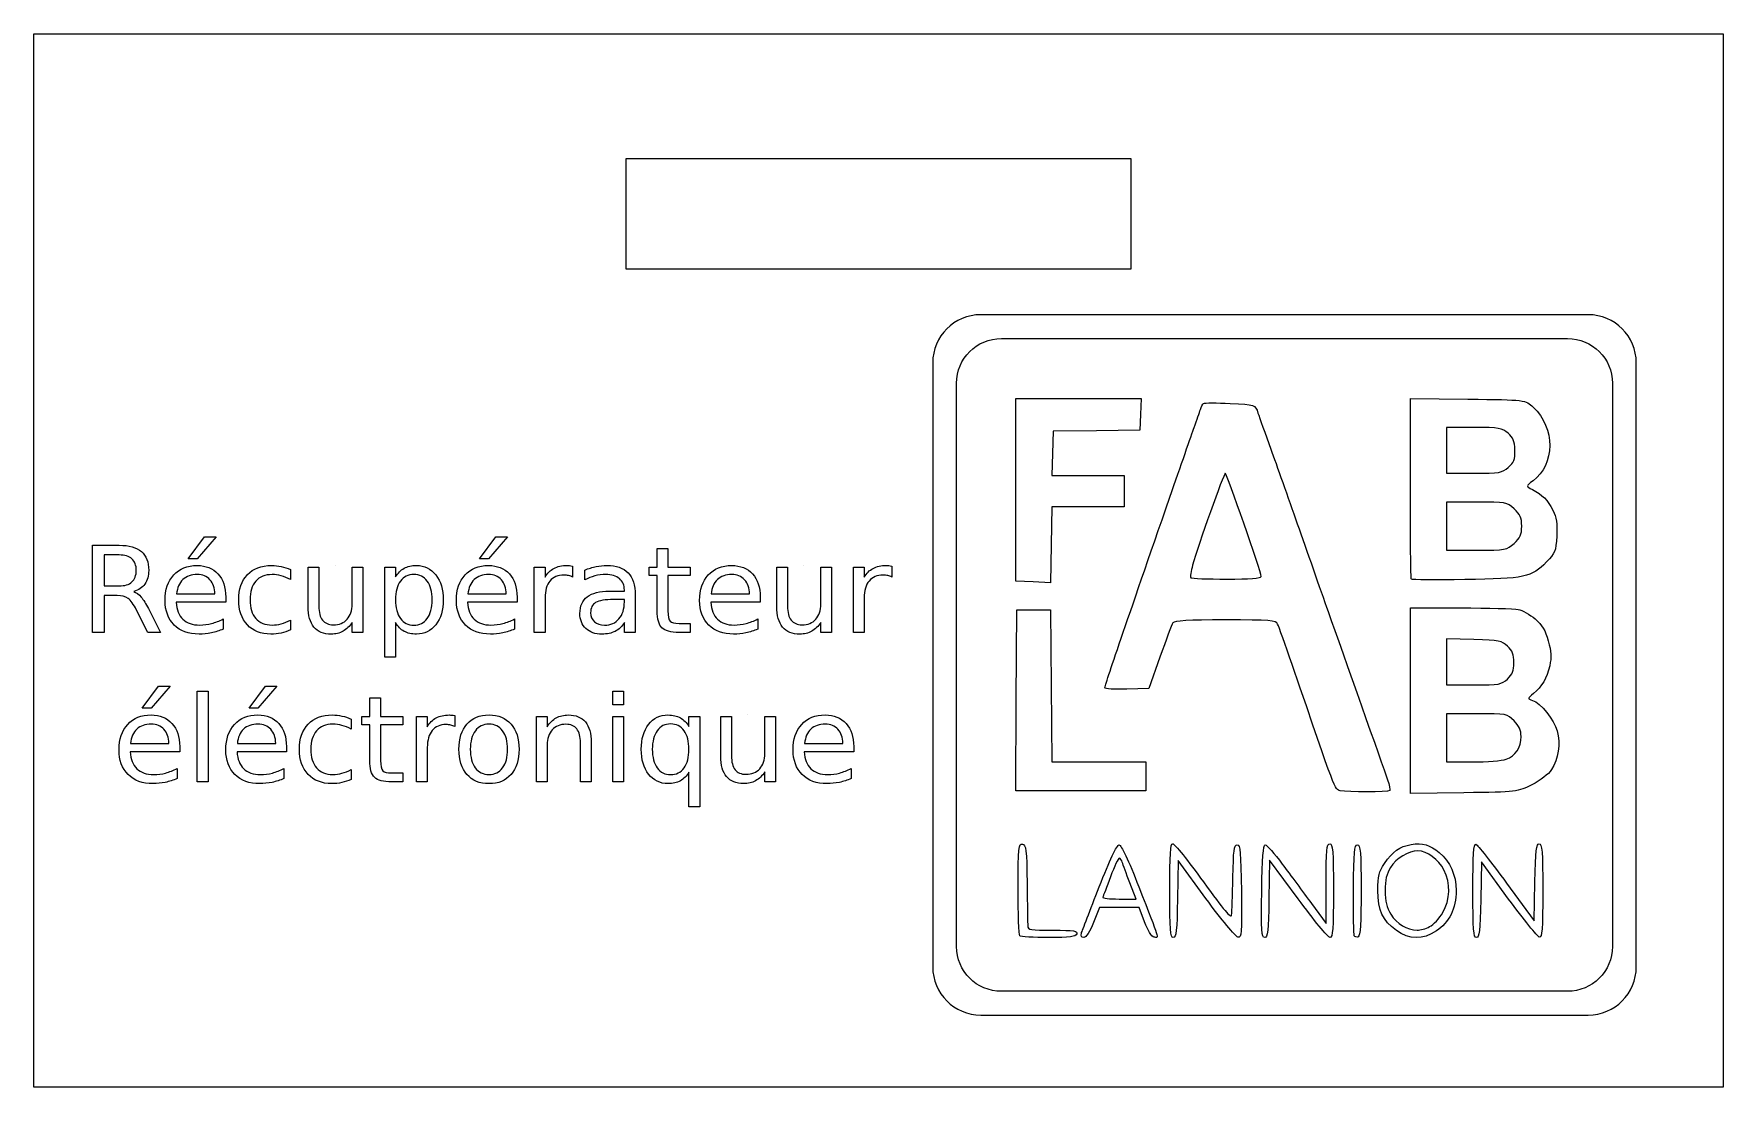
# Model space of a CAD drawing. Extents: x 10.5 to 90.2, y 211.3 to 261.
import ezdxf

# ---------------------------------------------------------------- set-up
doc = ezdxf.new("R2010")
doc.units = 0
doc.layers.add('Calque_1', color=7, linetype='CONTINUOUS')

msp = doc.modelspace()

# ---------------------------------------------------------------- linework, layer by layer
at = {"layer": 'Calque_1', "color": 7}
for p, q in [((10.48254, 260.981262), (90.200318, 260.981262)), ((10.48254, 211.263483), (10.48254, 260.981262)), ((90.200318, 260.981262), (90.200318, 211.263483)), ((38.438808, 255.090548), (62.244045, 255.090548)), ((38.438808, 249.865008), (38.438808, 255.090548)), ((62.244045, 255.090548), (62.244045, 249.865008)), ((62.244045, 249.865008), (38.438808, 249.865008)), ((83.826178, 247.720992), (55.171873, 247.720992)), ((55.171873, 247.720992), (55.171873, 247.720992)), ((56.1405, 246.599824), (82.854004, 246.599824)), ((56.1405, 246.599824), (56.1405, 246.599824)), ((52.901102, 245.450271), (52.901102, 216.942073)), ((86.096949, 216.942073), (86.096949, 245.450271)), ((54.025842, 217.907132), (54.025842, 244.485215)), ((84.972209, 244.485215), (84.972209, 217.907132)), ((56.818183, 239.452027), (56.818183, 243.761422)), ((56.818183, 243.761422), (59.777483, 243.761422)), ((59.777483, 243.761422), (62.736781, 243.761422)), ((62.736781, 243.761422), (62.701099, 243.015684)), ((75.438514, 239.528478), (75.438514, 243.772895)), ((75.438514, 243.772895), (78.156206, 243.738774)), ((62.701099, 243.015684), (62.665421, 242.269943)), ((78.440955, 242.398989), (77.141592, 242.398989)), ((77.141592, 242.398989), (77.141592, 241.320398)), ((58.578033, 242.228682), (58.545386, 241.178474)), ((60.621726, 242.249312), (58.578033, 242.228682)), ((62.665421, 242.269943), (60.621726, 242.249312)), ((58.545386, 241.178474), (58.512741, 240.128265)), ((77.141592, 241.320398), (77.141592, 240.241803)), ((58.512741, 240.128265), (60.220081, 240.128265)), ((60.220081, 240.128265), (61.927421, 240.128265)), ((61.927421, 240.128265), (61.927421, 239.390283)), ((77.141592, 240.241803), (78.440955, 240.241803)), ((80.058881, 240.515875), (80.058881, 240.515875)), ((56.818183, 235.142629), (56.818183, 239.452027)), ((61.927421, 239.390283), (61.927421, 238.652297)), ((58.526886, 238.652297), (58.495689, 236.864103)), ((60.227154, 238.652297), (58.526886, 238.652297)), ((61.927421, 238.652297), (60.227154, 238.652297)), ((78.559033, 238.879373), (77.141592, 238.879373)), ((77.141592, 238.879373), (77.141592, 237.744013)), ((77.141592, 237.744013), (77.141592, 236.60865)), ((13.249032, 232.726697), (13.249032, 236.84152)), ((13.249032, 236.84152), (14.505803, 236.84152)), ((17.771753, 236.204866), (18.543455, 237.241149)), ((19.091914, 237.241149), (18.193433, 236.204866)), ((18.543455, 237.241149), (19.091914, 237.241149)), ((18.543455, 237.241149), (18.543455, 237.241149)), ((31.519063, 236.204866), (32.290763, 237.241149)), ((32.839223, 237.241149), (31.940743, 236.204866)), ((32.290763, 237.241149), (32.839223, 237.241149)), ((32.290763, 237.241149), (32.290763, 237.241149)), ((58.495689, 236.864103), (58.464492, 235.075912)), ((80.334364, 236.928419), (80.334364, 236.928419)), ((13.805759, 236.384009), (13.805759, 234.923289)), ((14.505803, 236.384009), (13.805759, 236.384009)), ((13.805759, 236.384009), (13.805759, 236.384009)), ((18.193433, 236.204866), (17.771753, 236.204866)), ((31.940743, 236.204866), (31.519063, 236.204866)), ((39.897535, 235.813503), (39.897535, 236.689935)), ((39.897535, 236.689935), (40.407409, 236.689935)), ((40.407409, 236.689935), (40.407409, 235.813503)), ((40.407409, 236.689935), (40.407409, 236.689935)), ((77.141592, 236.60865), (78.559033, 236.60865)), ((22.592131, 235.694992), (22.592131, 235.220946)), ((22.592131, 235.694992), (22.592131, 235.694992)), ((23.427222, 233.944881), (23.427222, 235.813503)), ((23.427222, 235.813503), (23.93434, 235.813503)), ((23.93434, 235.813503), (23.93434, 233.964174)), ((24.703285, 235.887916), (24.703285, 235.887916)), ((24.703285, 235.887916), (24.703285, 235.887916)), ((25.505304, 234.063395), (25.505304, 235.813503)), ((25.505304, 235.813503), (26.012422, 235.813503)), ((26.012422, 235.813503), (26.012422, 232.726697)), ((27.043194, 231.552607), (27.043194, 235.813503)), ((27.043194, 235.813503), (27.553069, 235.813503)), ((27.553069, 235.813503), (27.553069, 235.344969)), ((34.098749, 232.7267), (34.098749, 235.813505)), ((34.098749, 235.813505), (34.608623, 235.813505)), ((34.608623, 235.813505), (34.608623, 235.333948)), ((35.903981, 235.860346), (35.906803, 235.339448)), ((35.906803, 235.339448), (35.906735, 235.339457)), ((36.477245, 235.204411), (36.477245, 235.672942)), ((39.525465, 235.419382), (39.525465, 235.813503)), ((39.525465, 235.813503), (39.897535, 235.813503)), ((39.897535, 235.419382), (39.525465, 235.419382)), ((39.897535, 233.743688), (39.897535, 235.419382)), ((40.407409, 235.813503), (41.451962, 235.813503)), ((41.451962, 235.419382), (40.407409, 235.419382)), ((40.407409, 235.419382), (40.407409, 233.743688)), ((41.451962, 235.813503), (41.451962, 235.419382)), ((45.54198, 233.944881), (45.54198, 235.813503)), ((45.54198, 235.813503), (46.049097, 235.813503)), ((46.049097, 235.813503), (46.049097, 233.964174)), ((46.818042, 235.887916), (46.818042, 235.887916)), ((46.818042, 235.887916), (46.818042, 235.887916)), ((47.620061, 234.063395), (47.620061, 235.813503)), ((47.620061, 235.813503), (48.127178, 235.813503)), ((48.127178, 235.813503), (48.127178, 232.726697)), ((49.157952, 232.7267), (49.157952, 235.813505)), ((49.157952, 235.813505), (49.667826, 235.813505)), ((49.667826, 235.813505), (49.667826, 235.333948)), ((50.963181, 235.860346), (50.966003, 235.339448)), ((50.966003, 235.339448), (50.965938, 235.339457)), ((68.399121, 235.367143), (68.399121, 235.367143)), ((75.485585, 235.236742), (75.485585, 235.236756)), ((13.805759, 234.923289), (14.505803, 234.923289)), ((14.412096, 234.465781), (13.805759, 234.465781)), ((13.805759, 234.465781), (13.805759, 232.726697)), ((15.200334, 234.655951), (15.200334, 234.655951)), ((17.223294, 234.542952), (19.03128, 234.545774)), ((19.03128, 234.545774), (19.03128, 234.545707)), ((19.538398, 234.39688), (19.538398, 234.148832)), ((19.538398, 234.39688), (19.538398, 234.39688)), ((30.970604, 234.542952), (32.77859, 234.545774)), ((32.77859, 234.545774), (32.77859, 234.545707)), ((33.285707, 234.39688), (33.285707, 234.148832)), ((33.285707, 234.39688), (33.285707, 234.39688)), ((37.640308, 234.675244), (38.351375, 234.675244)), ((38.351375, 234.675244), (38.351375, 234.724853)), ((38.858495, 234.487829), (38.858495, 232.726697)), ((38.858495, 234.487829), (38.858495, 234.487829)), ((42.446905, 234.542952), (44.254891, 234.545774)), ((44.254891, 234.545774), (44.254891, 234.545707)), ((44.762011, 234.39688), (44.762011, 234.148832)), ((44.762011, 234.39688), (44.762011, 234.39688)), ((57.641338, 235.109271), (56.818183, 235.142629)), ((58.464492, 235.075912), (57.641338, 235.109271)), ((15.85628, 232.726697), (15.32987, 233.782273)), ((15.889353, 233.851175), (16.454349, 232.726697)), ((19.538398, 234.148832), (17.206758, 234.148832)), ((23.427222, 233.944881), (23.427222, 233.944881)), ((29.278371, 234.267342), (29.278371, 234.267342)), ((33.285707, 234.148832), (30.954066, 234.148832)), ((34.608623, 234.352785), (34.608623, 232.7267)), ((38.351375, 234.278369), (37.847013, 234.278369)), ((37.847013, 234.278369), (37.847013, 234.278369)), ((38.351375, 234.165367), (38.351375, 234.278369)), ((44.762011, 234.148832), (42.43037, 234.148832)), ((45.54198, 233.944881), (45.54198, 233.944881)), ((49.667826, 234.352785), (49.667826, 232.7267)), ((56.845203, 229.525287), (56.874952, 233.795529)), ((56.874952, 233.795529), (57.669724, 233.795537)), ((57.669724, 233.795537), (58.464492, 233.795546)), ((58.464492, 233.795546), (58.494473, 230.206512)), ((75.438514, 229.503203), (75.438514, 233.883786)), ((75.438514, 233.883786), (77.808633, 233.883786)), ((19.419887, 233.363351), (19.419887, 232.883793)), ((22.592131, 233.313742), (22.592131, 232.845208)), ((25.505304, 232.726697), (25.505304, 233.200743)), ((27.553069, 233.189716), (27.553069, 231.552607)), ((27.553069, 233.189716), (27.553069, 233.189716)), ((33.167196, 233.363351), (33.167196, 232.883793)), ((38.351375, 232.726697), (38.351375, 233.195228)), ((40.931064, 233.151131), (41.451962, 233.151131)), ((41.451962, 233.151131), (41.451962, 232.726697)), ((44.643497, 233.363351), (44.643497, 232.883793)), ((47.620061, 232.726697), (47.620061, 233.200743)), ((13.805759, 232.726697), (13.249032, 232.726697)), ((16.454349, 232.726697), (15.85628, 232.726697)), ((26.012422, 232.726697), (25.505304, 232.726697)), ((34.608623, 232.7267), (34.098749, 232.7267)), ((38.858495, 232.726697), (38.351375, 232.726697)), ((41.451962, 232.726697), (40.931064, 232.726697)), ((48.127178, 232.726697), (47.620061, 232.726697)), ((49.667826, 232.7267), (49.157952, 232.7267)), ((78.438468, 232.389202), (77.141592, 232.427358)), ((77.141592, 232.427358), (77.141592, 231.338993)), ((27.553069, 231.552607), (27.043194, 231.552607)), ((63.620712, 231.559211), (63.100004, 230.080327)), ((77.141592, 231.338993), (77.141592, 230.250632)), ((80.020247, 230.529049), (80.020247, 230.529049)), ((15.599965, 229.14931), (16.371667, 230.185594)), ((16.920126, 230.185594), (16.021645, 229.14931)), ((16.371667, 230.185594), (16.920126, 230.185594)), ((16.371667, 230.185594), (16.371667, 230.185594)), ((18.198945, 229.959596), (18.706063, 229.959596)), ((18.198945, 225.671141), (18.198945, 229.959596)), ((18.198945, 229.959596), (18.198945, 229.959596)), ((18.706063, 229.959596), (18.706063, 225.671141)), ((20.638073, 229.14931), (21.409774, 230.185594)), ((21.958233, 230.185594), (21.059752, 229.14931)), ((21.409774, 230.185594), (21.958233, 230.185594)), ((21.409774, 230.185594), (21.409774, 230.185594)), ((26.337639, 228.757947), (26.337639, 229.63438)), ((26.337639, 229.63438), (26.847513, 229.63438)), ((26.847513, 229.63438), (26.847513, 228.757947)), ((26.847513, 229.63438), (26.847513, 229.63438)), ((37.800161, 229.959596), (38.307278, 229.959596)), ((37.800161, 229.31743), (37.800161, 229.959596)), ((37.800161, 229.959596), (37.800161, 229.959596)), ((38.307278, 229.959596), (38.307278, 229.31743)), ((58.494473, 230.206512), (58.52445, 226.617478)), ((63.100004, 230.080327), (62.059558, 230.047683)), ((77.141592, 230.250632), (78.430707, 230.250632)), ((16.021645, 229.14931), (15.599965, 229.14931)), ((21.059752, 229.14931), (20.638073, 229.14931)), ((30.347731, 228.80479), (30.350553, 228.283893)), ((31.96279, 228.832361), (31.96279, 228.832361)), ((38.307278, 229.31743), (37.800161, 229.31743)), ((44.172209, 228.832361), (44.172209, 228.832361)), ((44.172209, 228.832361), (44.172209, 228.832361)), ((56.815454, 225.255044), (56.845203, 229.525287)), ((75.438514, 225.122623), (75.438514, 229.503203)), ((78.569558, 228.888198), (77.141592, 228.888198)), ((77.141592, 228.888198), (77.141592, 227.752838)), ((25.45845, 228.639436), (25.45845, 228.16539)), ((25.45845, 228.639436), (25.45845, 228.639436)), ((25.965569, 228.363826), (25.965569, 228.757947)), ((25.965569, 228.757947), (26.337639, 228.757947)), ((26.337639, 228.363826), (25.965569, 228.363826)), ((26.337639, 226.688132), (26.337639, 228.363826)), ((26.847513, 228.757947), (27.892066, 228.757947)), ((27.892066, 228.363826), (26.847513, 228.363826)), ((26.847513, 228.363826), (26.847513, 226.688132)), ((27.892066, 228.757947), (27.892066, 228.363826)), ((28.542499, 225.671144), (28.542499, 228.75795)), ((28.542499, 228.75795), (29.052373, 228.75795)), ((29.052373, 228.75795), (29.052373, 228.278392)), ((30.350553, 228.283893), (30.350485, 228.283901)), ((31.96279, 228.402412), (31.96279, 228.402412)), ((34.197967, 225.671141), (34.197967, 228.757947)), ((34.197967, 228.757947), (34.707844, 228.757947)), ((34.707844, 228.757947), (34.707844, 228.278389)), ((37.800161, 228.757947), (38.307278, 228.757947)), ((37.800161, 225.671141), (37.800161, 228.757947)), ((37.800161, 228.757947), (37.800161, 228.757947)), ((38.307278, 228.757947), (38.307278, 225.671141)), ((41.396841, 228.289413), (41.396841, 228.757947)), ((41.396841, 228.757947), (41.903958, 228.757947)), ((41.903958, 228.757947), (41.903958, 224.497052)), ((42.896147, 226.889325), (42.896147, 228.757947)), ((42.896147, 228.757947), (43.403263, 228.757947)), ((43.403263, 228.757947), (43.403263, 226.908618)), ((44.974228, 227.007839), (44.974228, 228.757947)), ((44.974228, 228.757947), (45.481344, 228.757947)), ((45.481344, 228.757947), (45.481344, 225.671141)), ((15.051506, 227.487397), (16.859492, 227.490219)), ((16.859492, 227.490219), (16.859492, 227.490151)), ((17.36661, 227.341324), (17.36661, 227.093276)), ((17.36661, 227.341324), (17.36661, 227.341324)), ((20.089614, 227.487397), (21.8976, 227.490219)), ((21.8976, 227.490219), (21.8976, 227.490151)), ((22.404718, 227.341324), (22.404718, 227.093276)), ((22.404718, 227.341324), (22.404718, 227.341324)), ((29.052373, 227.29723), (29.052373, 225.671144)), ((34.707844, 227.415738), (34.707844, 225.671141)), ((36.276051, 225.671141), (36.276051, 227.517713)), ((36.783168, 227.534248), (36.783168, 225.671141)), ((36.783168, 227.534248), (36.783168, 227.534248)), ((39.66878, 227.211787), (39.66878, 227.211787)), ((46.856627, 227.487397), (48.664614, 227.490219)), ((48.664614, 227.490219), (48.664614, 227.490151)), ((49.171733, 227.341324), (49.171733, 227.093276)), ((49.171733, 227.341324), (49.171733, 227.341324)), ((77.141592, 227.752838), (77.141592, 226.617478)), ((17.36661, 227.093276), (15.03497, 227.093276)), ((22.404718, 227.093276), (20.073077, 227.093276)), ((42.896147, 226.889325), (42.896147, 226.889325)), ((49.171733, 227.093276), (46.840092, 227.093276)), ((58.52445, 226.617478), (60.736858, 226.617478)), ((60.736858, 226.617478), (62.949269, 226.617478)), ((62.949269, 226.617478), (62.949269, 225.936261)), ((77.141592, 226.617478), (78.373574, 226.617478)), ((79.955621, 226.739508), (79.955621, 226.739508)), ((17.248099, 226.307795), (17.248099, 225.828238)), ((18.706063, 225.671141), (18.198945, 225.671141)), ((22.286206, 226.307795), (22.286206, 225.828238)), ((25.45845, 226.258186), (25.45845, 225.789652)), ((27.371167, 226.095575), (27.892066, 226.095575)), ((27.892066, 225.671141), (27.371167, 225.671141)), ((27.892066, 226.095575), (27.892066, 225.671141)), ((29.052373, 225.671144), (28.542499, 225.671144)), ((34.707844, 225.671141), (34.197967, 225.671141)), ((36.783168, 225.671141), (36.276051, 225.671141)), ((38.307278, 225.671141), (37.800161, 225.671141)), ((41.396841, 224.497052), (41.396841, 226.134161)), ((41.396841, 226.134161), (41.396841, 226.134161)), ((44.974228, 225.671141), (44.974228, 226.145187)), ((45.481344, 225.671141), (44.974228, 225.671141)), ((49.053219, 226.307795), (49.053219, 225.828238)), ((62.949269, 225.936261), (62.949269, 225.255044)), ((59.88236, 225.255044), (56.815454, 225.255044)), ((62.949269, 225.255044), (59.88236, 225.255044)), ((72.133282, 225.258321), (72.133282, 225.25831)), ((77.964747, 225.160449), (75.438514, 225.122623)), ((41.903958, 224.497052), (41.396841, 224.497052)), ((64.48204, 221.955867), (64.450841, 220.142606)), ((65.790259, 220.172058), (64.48204, 221.955867)), ((68.796507, 221.983025), (68.76531, 220.156183)), ((70.141078, 220.156183), (68.796507, 221.983025)), ((78.787902, 221.90573), (78.756634, 220.117536)), ((80.075978, 220.145922), (78.787902, 221.90573)), ((62.493161, 220.145922), (62.198261, 220.912291)), ((71.464664, 218.990896), (71.464664, 220.874075)), ((79.976486, 220.901357), (81.285752, 219.118774)), ((81.285752, 219.118774), (81.316949, 220.938012)), ((61.689906, 220.145922), (62.493161, 220.145922)), ((64.084654, 220.543296), (64.084654, 220.543296)), ((68.425054, 220.514913), (68.425054, 220.514913)), ((78.390516, 220.552759), (78.390516, 220.552759)), ((60.768131, 219.748544), (60.484218, 219.038945)), ((61.70551, 219.748544), (60.768131, 219.748544)), ((62.642885, 219.748544), (61.70551, 219.748544)), ((62.896778, 219.067328), (62.642885, 219.748544)), ((70.766438, 219.937402), (71.464664, 218.990896)), ((59.916715, 218.528032), (59.916715, 218.528032)), ((74.77839, 218.667712), (74.77839, 218.667712)), ((76.348045, 218.84089), (76.348045, 218.84089)), ((57.007413, 218.405034), (57.007413, 218.405034)), ((72.793008, 218.408503), (72.793008, 218.408503)), ((82.854004, 215.788972), (56.1405, 215.788972)), ((55.171873, 214.671353), (83.826178, 214.671353)), ((90.200318, 211.263483), (10.48254, 211.263483))]:
    msp.add_line(p, q, dxfattribs=at)
for points in [[(55.171873, 247.720992), (53.913865, 247.720992), (52.901102, 246.708251), (52.901102, 245.450271)], [(86.096949, 245.450271), (86.096949, 246.708251), (85.084186, 247.720992), (83.826178, 247.720992)], [(54.025842, 244.485215), (54.025842, 245.658032), (54.967657, 246.599824), (56.1405, 246.599824)], [(82.854004, 246.599824), (84.026843, 246.599824), (84.972209, 245.658032), (84.972209, 244.485215)], [(65.236378, 242.398989), (65.359221, 242.742436), (65.490728, 243.125621), (65.528616, 243.25051)], [(65.528616, 243.25051), (65.566507, 243.375401), (65.635025, 243.50313), (65.680881, 243.534352)], [(65.680881, 243.534352), (65.726736, 243.565574), (66.293204, 243.565574), (66.939699, 243.534352)], [(66.939699, 243.534352), (68.115143, 243.477583), (68.115143, 243.477583), (68.248584, 243.080205)], [(78.156206, 243.738774), (80.873902, 243.704656), (80.873902, 243.704656), (81.236066, 243.364048)], [(81.236066, 243.364048), (82.276109, 242.385911), (82.270608, 240.653334), (81.225003, 239.880305)], [(64.087985, 239.106443), (64.596758, 240.573897), (65.113535, 242.055544), (65.236378, 242.398989)], [(68.248584, 243.080205), (68.321976, 242.86165), (68.594323, 242.095281), (68.853801, 241.377167)], [(80.04753, 242.134744), (79.764613, 242.378093), (79.63756, 242.398989), (78.440955, 242.398989)], [(80.366091, 241.330219), (80.356862, 241.768787), (80.296907, 241.920244), (80.04753, 242.134744)], [(68.853801, 241.377167), (69.113276, 240.659049), (69.674811, 239.075221), (70.101649, 237.857548)], [(80.058881, 240.515875), (80.329292, 240.748517), (80.375726, 240.871608), (80.366091, 241.330219)], [(66.705858, 240.241696), (66.635356, 240.241583), (65.415428, 236.809211), (65.164837, 235.905891)], [(68.399121, 235.367143), (68.399121, 235.571497), (66.776803, 240.241812), (66.705858, 240.241696)], [(78.440955, 240.241803), (79.650917, 240.241803), (79.762237, 240.260656), (80.058881, 240.515875)], [(75.485585, 235.236756), (75.459706, 235.262777), (75.438514, 237.194052), (75.438514, 239.528478)], [(81.225003, 239.880305), (80.882253, 239.626903), (80.882253, 239.626903), (81.197543, 239.466)], [(81.197543, 239.466), (81.671894, 239.223921), (81.910741, 238.982452), (82.16114, 238.491842)], [(61.019111, 230.113167), (61.019111, 230.206644), (62.064022, 233.268739), (64.087985, 239.106443)], [(80.334364, 238.559604), (79.982393, 238.874084), (79.953031, 238.879373), (78.559033, 238.879373)], [(80.692255, 237.744013), (80.692255, 238.156926), (80.63241, 238.293307), (80.334364, 238.559604)], [(82.16114, 238.491842), (82.34014, 238.141122), (82.378683, 237.884435), (82.344139, 237.273102)], [(70.101649, 237.857548), (70.528488, 236.639872), (71.184959, 234.775043), (71.56047, 233.713481)], [(80.334364, 236.928419), (80.63241, 237.194715), (80.692255, 237.331096), (80.692255, 237.744013)], [(14.505803, 236.84152), (14.976173, 236.84152), (15.327114, 236.743219), (15.558624, 236.546617)], [(78.559033, 236.60865), (79.953031, 236.60865), (79.982393, 236.613955), (80.334364, 236.928419)], [(82.344139, 237.273102), (82.303521, 236.554285), (82.269144, 236.466672), (81.865495, 236.05331)], [(15.11214, 236.199354), (14.976173, 236.322457), (14.774061, 236.384009), (14.505803, 236.384009)], [(15.318845, 235.656406), (15.318845, 235.897102), (15.249943, 236.078085), (15.11214, 236.199354)], [(15.558624, 236.546617), (15.790134, 236.350017), (15.90589, 236.05328), (15.90589, 235.656406)], [(81.865495, 236.05331), (81.160843, 235.331696), (80.827567, 235.259836), (78.011822, 235.222405)], [(15.11214, 235.107947), (15.249943, 235.232889), (15.318845, 235.415708), (15.318845, 235.656406)], [(15.90589, 235.656406), (15.90589, 235.397334), (15.845256, 235.18236), (15.723989, 235.011483)], [(16.677591, 234.239783), (16.677591, 234.745063), (16.813557, 235.145612), (17.08549, 235.441432)], [(17.08549, 235.441432), (17.359261, 235.739088), (17.727656, 235.887916), (18.190677, 235.887916)], [(17.515438, 235.218189), (17.346399, 235.058336), (17.249018, 234.833257), (17.223294, 234.542952)], [(18.196189, 235.457967), (17.913232, 235.457967), (17.686315, 235.378041), (17.515438, 235.218189)], [(18.190677, 235.887916), (18.605926, 235.887916), (18.933899, 235.753787), (19.174596, 235.485529)], [(18.797014, 235.209922), (18.646348, 235.375286), (18.446073, 235.457967), (18.196189, 235.457967)], [(19.03128, 234.545707), (19.027606, 234.823152), (18.949517, 235.044557), (18.797014, 235.209922)], [(19.174596, 235.485529), (19.417131, 235.219108), (19.538398, 234.856225), (19.538398, 234.39688)], [(20.150247, 234.267342), (20.150247, 234.770786), (20.288051, 235.166742), (20.563659, 235.455213)], [(20.563659, 235.455213), (20.841104, 235.743682), (21.220524, 235.887916), (21.701918, 235.887916)], [(21.723967, 235.457967), (21.395075, 235.457967), (21.139679, 235.353237), (20.957778, 235.143775)], [(21.701918, 235.887916), (21.858096, 235.887916), (22.010599, 235.87138), (22.159427, 235.838307)], [(22.159427, 235.397335), (22.016111, 235.437757), (21.870958, 235.457967), (21.723967, 235.457967)], [(22.159427, 235.838307), (22.308255, 235.807071), (22.45249, 235.759299), (22.592131, 235.694992)], [(22.592131, 235.220946), (22.448815, 235.299953), (22.30458, 235.358749), (22.159427, 235.397335)], [(27.553069, 235.344969), (27.659637, 235.528706), (27.793766, 235.664673), (27.955456, 235.752867)], [(28.415719, 235.463479), (28.147462, 235.463479), (27.936163, 235.356911), (27.781823, 235.143775)], [(27.955456, 235.752867), (28.118983, 235.8429), (28.313746, 235.887916), (28.539745, 235.887916)], [(29.046861, 235.143775), (28.894358, 235.356911), (28.683977, 235.463479), (28.415719, 235.463479)], [(28.539745, 235.887916), (28.91457, 235.887916), (29.218657, 235.739088), (29.452006, 235.441432)], [(29.452006, 235.441432), (29.687191, 235.143776), (29.804783, 234.752413), (29.804783, 234.267342)], [(30.424899, 234.239783), (30.424899, 234.745063), (30.560866, 235.145612), (30.8328, 235.441432)], [(30.8328, 235.441432), (31.106569, 235.739088), (31.474964, 235.887916), (31.937985, 235.887916)], [(31.262746, 235.218189), (31.093708, 235.058336), (30.996327, 234.833257), (30.970604, 234.542952)], [(31.943497, 235.457967), (31.660541, 235.457967), (31.433624, 235.378041), (31.262746, 235.218189)], [(31.937985, 235.887916), (32.353234, 235.887916), (32.681207, 235.753787), (32.921905, 235.485529)], [(32.544323, 235.209922), (32.393658, 235.375286), (32.193382, 235.457967), (31.943497, 235.457967)], [(32.77859, 234.545707), (32.774921, 234.823152), (32.696832, 235.044557), (32.544323, 235.209922)], [(32.921905, 235.485529), (33.164439, 235.219108), (33.285707, 234.856225), (33.285707, 234.39688)], [(34.608623, 235.333948), (34.715192, 235.52136), (34.853915, 235.660083), (35.024791, 235.750115)], [(35.498837, 235.435923), (35.212204, 235.435923), (34.991718, 235.342216), (34.837378, 235.154802)], [(35.024791, 235.750115), (35.195669, 235.841984), (35.403293, 235.887919), (35.647664, 235.887919)], [(35.719323, 235.411116), (35.653178, 235.427654), (35.579682, 235.435923), (35.498837, 235.435923)], [(35.647664, 235.887919), (35.682575, 235.887919), (35.72116, 235.885163), (35.76342, 235.87965)], [(35.906735, 235.339457), (35.849777, 235.372529), (35.787306, 235.396416), (35.719323, 235.411116)], [(35.76342, 235.87965), (35.80568, 235.875981), (35.852534, 235.869546), (35.903981, 235.860346)], [(36.477245, 235.672942), (36.662819, 235.7446), (36.842883, 235.797884), (37.017435, 235.832795)], [(36.959557, 235.394578), (36.792355, 235.352318), (36.631585, 235.288929), (36.477245, 235.204411)], [(37.474943, 235.457967), (37.298554, 235.457967), (37.126759, 235.436837), (36.959557, 235.394578)], [(37.017435, 235.832795), (37.191986, 235.869542), (37.361944, 235.887916), (37.527309, 235.887916)], [(38.119866, 235.265043), (37.967362, 235.393659), (37.752388, 235.457967), (37.474943, 235.457967)], [(37.527309, 235.887916), (37.973794, 235.887916), (38.307279, 235.772161), (38.527764, 235.54065)], [(38.351375, 234.724853), (38.351375, 234.9582), (38.274205, 235.138263), (38.119866, 235.265043)], [(38.527764, 235.54065), (38.748251, 235.309139), (38.858495, 234.958199), (38.858495, 234.487829)], [(41.901203, 234.239783), (41.901203, 234.745063), (42.037169, 235.145612), (42.309102, 235.441432)], [(42.309102, 235.441432), (42.582872, 235.739088), (42.951267, 235.887916), (43.414287, 235.887916)], [(42.73905, 235.218189), (42.570011, 235.058336), (42.472629, 234.833257), (42.446905, 234.542952)], [(43.419801, 235.457967), (43.136844, 235.457967), (42.909927, 235.378041), (42.73905, 235.218189)], [(43.414287, 235.887916), (43.829537, 235.887916), (44.157511, 235.753787), (44.398207, 235.485529)], [(44.020624, 235.209922), (43.869959, 235.375286), (43.669685, 235.457967), (43.419801, 235.457967)], [(44.254891, 234.545707), (44.251222, 234.823152), (44.173133, 235.044557), (44.020624, 235.209922)], [(44.398207, 235.485529), (44.640743, 235.219108), (44.762011, 234.856225), (44.762011, 234.39688)], [(49.667826, 235.333948), (49.774393, 235.52136), (49.913116, 235.660083), (50.083994, 235.750115)], [(50.558037, 235.435923), (50.271406, 235.435923), (50.05092, 235.342216), (49.896578, 235.154802)], [(50.083994, 235.750115), (50.25487, 235.841984), (50.462494, 235.887919), (50.706867, 235.887919)], [(50.778523, 235.411116), (50.712378, 235.427654), (50.638882, 235.435923), (50.558037, 235.435923)], [(50.706867, 235.887919), (50.741778, 235.887919), (50.780362, 235.885163), (50.82262, 235.87965)], [(50.965938, 235.339457), (50.908978, 235.372529), (50.846506, 235.396416), (50.778523, 235.411116)], [(50.82262, 235.87965), (50.86488, 235.875981), (50.911734, 235.869546), (50.963181, 235.860346)], [(65.164837, 235.905891), (65.083594, 235.613043), (65.045751, 235.344813), (65.080735, 235.309826)], [(65.080735, 235.309826), (65.115722, 235.274842), (65.87667, 235.246219), (66.771734, 235.246219)], [(66.771734, 235.246219), (67.84725, 235.246219), (68.399121, 235.287226), (68.399121, 235.367143)], [(78.011822, 235.222405), (76.648282, 235.204286), (75.511477, 235.210749), (75.485585, 235.236742)], [(14.932995, 234.330732), (14.806215, 234.420765), (14.632582, 234.465781), (14.412096, 234.465781)], [(14.505803, 234.923289), (14.774061, 234.923289), (14.976173, 234.984842), (15.11214, 235.107947)], [(15.723989, 235.011483), (15.604558, 234.840607), (15.430007, 234.722097), (15.200334, 234.655951)], [(15.200334, 234.655951), (15.319764, 234.615528), (15.435519, 234.52917), (15.5476, 234.39688)], [(15.5476, 234.39688), (15.661518, 234.264587), (15.775435, 234.082685), (15.889353, 233.851175)], [(20.957778, 235.143775), (20.775877, 234.936152), (20.684926, 234.644008), (20.684926, 234.267342)], [(27.781823, 235.143775), (27.62932, 234.932475), (27.553069, 234.640331), (27.553069, 234.267342)], [(29.278371, 234.267342), (29.278371, 234.640331), (29.201201, 234.932475), (29.046861, 235.143775)], [(34.837378, 235.154802), (34.684875, 234.969227), (34.608623, 234.701888), (34.608623, 234.352785)], [(36.251247, 233.625177), (36.251247, 233.972444), (36.367001, 234.234272), (36.59851, 234.410661)], [(36.59851, 234.410661), (36.831859, 234.587049), (37.179125, 234.675244), (37.640308, 234.675244)], [(49.896578, 235.154802), (49.744077, 234.969227), (49.667826, 234.701888), (49.667826, 234.352785)], [(15.32987, 233.782273), (15.193903, 234.057882), (15.061611, 234.240702), (14.932995, 234.330732)], [(17.107539, 233.076717), (16.820907, 233.36335), (16.677591, 233.751039), (16.677591, 234.239783)], [(17.206758, 234.148832), (17.228806, 233.799728), (17.333537, 233.533308), (17.52095, 233.34957)], [(20.560903, 233.084987), (20.287132, 233.37713), (20.150247, 233.771248), (20.150247, 234.267342)], [(20.684926, 234.267342), (20.684926, 233.890679), (20.775877, 233.597617), (20.957778, 233.388155)], [(23.70283, 232.977499), (23.519091, 233.197986), (23.427222, 233.520447), (23.427222, 233.944881)], [(23.93434, 233.964174), (23.93434, 233.67203), (23.991299, 233.452463), (24.105217, 233.305473)], [(25.265525, 233.34957), (25.425377, 233.524121), (25.505304, 233.762062), (25.505304, 234.063395)], [(27.553069, 234.267342), (27.553069, 233.894354), (27.62932, 233.601291), (27.781823, 233.388155)], [(29.046861, 233.388155), (29.201201, 233.601291), (29.278371, 233.894354), (29.278371, 234.267342)], [(29.804783, 234.267342), (29.804783, 233.782274), (29.687191, 233.390912), (29.452006, 233.093256)], [(30.854848, 233.076717), (30.568215, 233.36335), (30.424899, 233.751039), (30.424899, 234.239783)], [(30.954066, 234.148832), (30.976115, 233.799728), (31.080846, 233.533308), (31.268261, 233.34957)], [(36.529608, 232.911355), (36.344034, 233.08958), (36.251247, 233.327521), (36.251247, 233.625177)], [(36.995385, 234.137808), (36.837371, 234.044101), (36.758364, 233.884248), (36.758364, 233.65825)], [(36.758364, 233.65825), (36.758364, 233.478187), (36.81716, 233.334871), (36.934752, 233.228302)], [(37.847013, 234.278369), (37.437277, 234.278369), (37.153401, 234.231515), (36.995385, 234.137808)], [(38.095061, 233.368863), (38.265937, 233.569137), (38.351375, 233.834638), (38.351375, 234.165367)], [(40.120776, 232.944426), (39.971949, 233.091417), (39.897535, 233.357837), (39.897535, 233.743688)], [(40.407409, 233.743688), (40.407409, 233.491966), (40.441401, 233.330276), (40.509385, 233.258618)], [(42.331149, 233.076717), (42.044518, 233.36335), (41.901203, 233.751039), (41.901203, 234.239783)], [(42.43037, 234.148832), (42.452417, 233.799728), (42.557148, 233.533308), (42.744562, 233.34957)], [(45.817587, 232.977499), (45.633849, 233.197986), (45.54198, 233.520447), (45.54198, 233.944881)], [(46.049097, 233.964174), (46.049097, 233.67203), (46.106056, 233.452463), (46.219974, 233.305473)], [(47.380282, 233.34957), (47.540135, 233.524121), (47.620061, 233.762062), (47.620061, 234.063395)], [(71.56047, 233.713481), (72.278886, 231.682543), (74.094258, 226.536646), (74.362637, 225.770391)], [(77.808633, 233.883786), (79.112197, 233.883786), (80.33615, 233.852306), (80.528527, 233.813831)], [(80.528527, 233.813831), (80.720904, 233.775356), (81.077545, 233.573335), (81.321066, 233.364897)], [(18.278871, 232.646772), (17.786452, 232.646772), (17.396008, 232.790087), (17.107539, 233.076717)], [(17.52095, 233.34957), (17.710201, 233.167668), (17.972947, 233.076717), (18.309188, 233.076717)], [(18.309188, 233.076717), (18.503951, 233.076717), (18.692283, 233.100604), (18.874184, 233.148377)], [(19.419887, 232.883793), (19.237986, 232.806622), (19.051491, 232.747826), (18.860403, 232.707404)], [(18.874184, 233.148377), (19.057922, 233.196149), (19.239823, 233.267807), (19.419887, 233.363351)], [(21.668845, 232.646772), (21.203987, 232.646772), (20.834673, 232.792843), (20.560903, 233.084987)], [(20.957778, 233.388155), (21.139679, 233.18053), (21.395075, 233.076717), (21.723967, 233.076717)], [(21.723967, 233.076717), (21.870958, 233.076717), (22.016111, 233.09601), (22.159427, 233.134596)], [(22.592131, 232.845208), (22.450652, 232.779062), (22.303662, 232.729453), (22.151159, 232.696381)], [(22.159427, 233.134596), (22.30458, 233.175017), (22.448815, 233.234733), (22.592131, 233.313742)], [(24.51036, 232.646772), (24.155745, 232.646772), (23.886568, 232.757014), (23.70283, 232.977499)], [(24.105217, 233.305473), (24.219135, 233.16032), (24.390011, 233.087744), (24.617847, 233.087744)], [(25.075356, 232.781818), (24.913666, 232.691787), (24.725334, 232.646772), (24.51036, 232.646772)], [(24.617847, 233.087744), (24.891617, 233.087744), (25.10751, 233.175019), (25.265525, 233.34957)], [(25.505304, 233.200743), (25.382199, 233.013328), (25.238883, 232.873687), (25.075356, 232.781818)], [(27.955456, 232.779063), (27.793766, 232.869094), (27.659637, 233.005978), (27.553069, 233.189716)], [(27.781823, 233.388155), (27.936163, 233.176856), (28.147462, 233.071206), (28.415719, 233.071206)], [(28.539745, 232.646772), (28.313746, 232.646772), (28.118983, 232.690869), (27.955456, 232.779063)], [(28.415719, 233.071206), (28.683977, 233.071206), (28.894358, 233.176856), (29.046861, 233.388155)], [(29.452006, 233.093256), (29.218657, 232.7956), (28.91457, 232.646772), (28.539745, 232.646772)], [(32.02618, 232.646772), (31.53376, 232.646772), (31.143316, 232.790087), (30.854848, 233.076717)], [(31.268261, 233.34957), (31.45751, 233.167668), (31.720255, 233.076717), (32.056496, 233.076717)], [(32.056496, 233.076717), (32.25126, 233.076717), (32.439592, 233.100604), (32.621494, 233.148377)], [(33.167196, 232.883793), (32.985294, 232.806622), (32.7988, 232.747826), (32.607713, 232.707404)], [(32.621494, 233.148377), (32.805232, 233.196149), (32.987132, 233.267807), (33.167196, 233.363351)], [(37.284773, 232.646772), (36.968744, 232.646772), (36.717023, 232.734966), (36.529608, 232.911355)], [(36.934752, 233.228302), (37.054183, 233.123571), (37.215873, 233.071206), (37.419822, 233.071206)], [(37.918672, 232.779063), (37.745958, 232.690869), (37.534658, 232.646772), (37.284773, 232.646772)], [(37.419822, 233.071206), (37.700942, 233.071206), (37.926021, 233.170425), (38.095061, 233.368863)], [(38.351375, 233.195228), (38.235621, 233.007816), (38.091387, 232.869094), (37.918672, 232.779063)], [(40.931064, 232.726697), (40.539701, 232.726697), (40.269605, 232.799273), (40.120776, 232.944426)], [(40.509385, 233.258618), (40.579205, 233.18696), (40.719764, 233.151131), (40.931064, 233.151131)], [(43.502481, 232.646772), (43.010064, 232.646772), (42.61962, 232.790087), (42.331149, 233.076717)], [(42.744562, 233.34957), (42.933813, 233.167668), (43.196559, 233.076717), (43.5328, 233.076717)], [(43.5328, 233.076717), (43.727562, 233.076717), (43.915894, 233.100604), (44.097795, 233.148377)], [(44.643497, 232.883793), (44.461597, 232.806622), (44.275103, 232.747826), (44.084014, 232.707404)], [(44.097795, 233.148377), (44.281533, 233.196149), (44.463434, 233.267807), (44.643497, 233.363351)], [(46.625118, 232.646772), (46.270502, 232.646772), (46.001325, 232.757014), (45.817587, 232.977499)], [(46.219974, 233.305473), (46.333892, 233.16032), (46.504769, 233.087744), (46.732605, 233.087744)], [(47.190112, 232.781818), (47.028424, 232.691787), (46.840092, 232.646772), (46.625118, 232.646772)], [(46.732605, 233.087744), (47.006375, 233.087744), (47.222268, 233.175019), (47.380282, 233.34957)], [(47.620061, 233.200743), (47.496956, 233.013328), (47.35364, 232.873687), (47.190112, 232.781818)], [(64.233278, 233.177101), (64.182758, 233.100647), (63.907103, 232.372598), (63.620712, 231.559211)], [(66.698746, 233.316104), (64.952118, 233.316104), (64.300868, 233.279387), (64.233278, 233.177101)], [(69.17559, 233.117417), (69.082279, 233.297017), (68.844318, 233.316104), (66.698746, 233.316104)], [(69.860451, 231.215688), (69.540552, 232.152361), (69.232365, 233.008137), (69.17559, 233.117417)], [(81.321066, 233.364897), (81.660509, 233.074352), (81.806488, 232.832364), (81.946646, 232.327875)], [(18.860403, 232.707404), (18.669315, 232.666983), (18.475471, 232.646772), (18.278871, 232.646772)], [(22.151159, 232.696381), (22.000493, 232.663308), (21.839722, 232.646772), (21.668845, 232.646772)], [(32.607713, 232.707404), (32.416624, 232.666983), (32.22278, 232.646772), (32.02618, 232.646772)], [(44.084014, 232.707404), (43.892927, 232.666983), (43.699083, 232.646772), (43.502481, 232.646772)], [(80.028009, 232.075802), (79.759691, 232.328146), (79.627439, 232.354223), (78.438468, 232.389202)], [(80.320673, 231.304012), (80.320673, 231.690769), (80.255965, 231.861412), (80.028009, 232.075802)], [(81.946646, 232.327875), (82.089642, 231.813158), (82.104202, 231.558551), (82.013484, 231.158919)], [(72.133282, 225.25831), (71.86494, 225.321352), (71.946869, 225.106607), (69.860451, 231.215688)], [(80.020247, 230.529049), (80.256885, 230.748353), (80.320673, 230.912897), (80.320673, 231.304012)], [(78.430707, 230.250632), (79.641703, 230.250632), (79.738028, 230.267509), (80.020247, 230.529049)], [(82.013484, 231.158919), (81.878049, 230.562281), (81.652875, 230.174717), (81.247107, 229.839852)], [(62.059558, 230.047683), (61.487312, 230.029733), (61.019111, 230.059197), (61.019111, 230.113167)], [(81.247107, 229.839852), (80.959353, 229.602378), (80.95873, 229.598419), (81.197055, 229.522781)], [(14.913702, 228.385877), (15.187472, 228.683533), (15.555868, 228.832361), (16.018889, 228.832361)], [(16.018889, 228.832361), (16.434138, 228.832361), (16.762111, 228.698232), (17.002808, 228.429974)], [(19.95181, 228.385877), (20.22558, 228.683533), (20.593976, 228.832361), (21.056996, 228.832361)], [(21.056996, 228.832361), (21.472245, 228.832361), (21.800218, 228.698232), (22.040916, 228.429974)], [(23.429978, 228.399657), (23.707423, 228.688126), (24.086843, 228.832361), (24.568238, 228.832361)], [(24.568238, 228.832361), (24.724415, 228.832361), (24.876918, 228.815824), (25.025746, 228.782752)], [(29.468541, 228.69456), (29.639419, 228.786429), (29.847043, 228.832363), (30.091414, 228.832363)], [(30.091414, 228.832363), (30.126325, 228.832363), (30.16491, 228.829607), (30.20717, 228.824094)], [(30.20717, 228.824094), (30.24943, 228.820425), (30.296284, 228.813991), (30.347731, 228.80479)], [(30.920995, 228.402412), (31.172716, 228.689044), (31.519981, 228.832361), (31.96279, 228.832361)], [(31.96279, 228.832361), (32.403762, 228.832361), (32.750109, 228.689044), (33.001831, 228.402412)], [(35.135035, 228.694557), (35.300399, 228.786426), (35.490568, 228.832361), (35.705542, 228.832361)], [(35.705542, 228.832361), (36.060158, 228.832361), (36.328416, 228.722118), (36.510316, 228.501633)], [(39.495149, 228.385877), (39.730334, 228.683533), (40.034421, 228.832361), (40.407409, 228.832361)], [(40.407409, 228.832361), (40.635245, 228.832361), (40.830008, 228.787344), (40.991697, 228.697312)], [(46.718824, 228.385877), (46.992595, 228.683533), (47.36099, 228.832361), (47.824009, 228.832361)], [(47.824009, 228.832361), (48.239259, 228.832361), (48.567233, 228.698232), (48.807929, 228.429974)], [(80.329408, 228.556322), (79.997774, 228.887947), (79.996453, 228.888198), (78.569558, 228.888198)], [(81.197055, 229.522781), (81.580403, 229.401112), (82.226734, 228.604571), (82.368105, 228.079569)], [(14.505803, 227.184228), (14.505803, 227.689507), (14.641769, 228.090057), (14.913702, 228.385877)], [(15.34365, 228.162633), (15.174611, 228.002781), (15.077229, 227.777702), (15.051506, 227.487397)], [(16.024401, 228.402412), (15.741444, 228.402412), (15.514527, 228.322486), (15.34365, 228.162633)], [(16.625225, 228.154367), (16.47456, 228.31973), (16.274285, 228.402412), (16.024401, 228.402412)], [(16.859492, 227.490151), (16.855818, 227.767596), (16.777729, 227.989002), (16.625225, 228.154367)], [(17.002808, 228.429974), (17.245343, 228.163552), (17.36661, 227.800669), (17.36661, 227.341324)], [(19.54391, 227.184228), (19.54391, 227.689507), (19.679877, 228.090057), (19.95181, 228.385877)], [(20.381758, 228.162633), (20.212718, 228.002781), (20.115337, 227.777702), (20.089614, 227.487397)], [(21.062509, 228.402412), (20.779551, 228.402412), (20.552634, 228.322486), (20.381758, 228.162633)], [(21.663333, 228.154367), (21.512668, 228.31973), (21.312393, 228.402412), (21.062509, 228.402412)], [(21.8976, 227.490151), (21.893925, 227.767596), (21.815836, 227.989002), (21.663333, 228.154367)], [(22.040916, 228.429974), (22.28345, 228.163552), (22.404718, 227.800669), (22.404718, 227.341324)], [(23.016567, 227.211787), (23.016567, 227.71523), (23.154371, 228.111187), (23.429978, 228.399657)], [(23.824097, 228.08822), (23.642196, 227.880596), (23.551245, 227.588452), (23.551245, 227.211787)], [(24.590286, 228.402412), (24.261395, 228.402412), (24.005998, 228.297681), (23.824097, 228.08822)], [(25.025746, 228.341779), (24.88243, 228.382201), (24.737277, 228.402412), (24.590286, 228.402412)], [(25.025746, 228.782752), (25.174574, 228.751515), (25.318809, 228.703743), (25.45845, 228.639436)], [(25.45845, 228.16539), (25.315134, 228.244398), (25.1709, 228.303194), (25.025746, 228.341779)], [(29.052373, 228.278392), (29.158942, 228.465805), (29.297665, 228.604527), (29.468541, 228.69456)], [(29.281128, 228.099246), (29.128625, 227.913672), (29.052373, 227.646333), (29.052373, 227.29723)], [(29.942587, 228.380368), (29.655954, 228.380368), (29.435468, 228.28666), (29.281128, 228.099246)], [(30.163073, 228.35556), (30.096928, 228.372098), (30.023432, 228.380368), (29.942587, 228.380368)], [(30.350485, 228.283901), (30.293527, 228.316974), (30.231056, 228.34086), (30.163073, 228.35556)], [(30.546167, 227.211787), (30.546167, 227.718906), (30.67111, 228.115781), (30.920995, 228.402412)], [(31.31787, 228.082708), (31.159854, 227.871408), (31.080845, 227.581101), (31.080845, 227.211787)], [(31.96279, 228.402412), (31.690858, 228.402412), (31.475884, 228.295844), (31.31787, 228.082708)], [(32.604956, 228.07995), (32.446941, 228.294925), (32.232886, 228.402412), (31.96279, 228.402412)], [(32.84198, 227.211787), (32.84198, 227.577426), (32.762972, 227.866814), (32.604956, 228.07995)], [(33.001831, 228.402412), (33.253552, 228.115781), (33.379413, 227.718906), (33.379413, 227.211787)], [(34.707844, 228.278389), (34.829111, 228.463966), (34.971508, 228.602688), (35.135035, 228.694557)], [(34.944866, 228.129562), (34.786851, 227.95501), (34.707844, 227.717068), (34.707844, 227.415738)], [(35.592543, 228.391388), (35.318772, 228.391388), (35.10288, 228.304113), (34.944866, 228.129562)], [(36.105174, 228.17366), (35.991256, 228.318812), (35.820379, 228.391388), (35.592543, 228.391388)], [(36.276051, 227.517713), (36.276051, 227.809856), (36.219092, 228.028505), (36.105174, 228.17366)], [(36.510316, 228.501633), (36.692217, 228.282984), (36.783168, 227.960522), (36.783168, 227.534248)], [(39.145125, 227.211787), (39.145125, 227.696857), (39.2618, 228.08822), (39.495149, 228.385877)], [(39.897535, 228.08822), (39.745032, 227.87692), (39.66878, 227.584776), (39.66878, 227.211787)], [(40.531432, 228.407924), (40.263174, 228.407924), (40.051875, 228.301356), (39.897535, 228.08822)], [(41.165328, 228.08822), (41.010989, 228.301356), (40.79969, 228.407924), (40.531432, 228.407924)], [(40.991697, 228.697312), (41.155224, 228.609117), (41.290272, 228.473151), (41.396841, 228.289413)], [(41.396841, 227.211787), (41.396841, 227.584776), (41.31967, 227.87692), (41.165328, 228.08822)], [(46.310925, 227.184228), (46.310925, 227.689507), (46.446892, 228.090057), (46.718824, 228.385877)], [(47.148773, 228.162633), (46.979733, 228.002781), (46.882351, 227.777702), (46.856627, 227.487397)], [(47.829524, 228.402412), (47.546566, 228.402412), (47.319649, 228.322486), (47.148773, 228.162633)], [(48.430347, 228.154367), (48.279681, 228.31973), (48.079407, 228.402412), (47.829524, 228.402412)], [(48.664614, 227.490151), (48.660945, 227.767596), (48.582856, 227.989002), (48.430347, 228.154367)], [(48.807929, 228.429974), (49.050465, 228.163552), (49.171733, 227.800669), (49.171733, 227.341324)], [(80.66129, 227.814345), (80.66129, 228.116236), (80.573716, 228.312019), (80.329408, 228.556322)], [(82.368105, 228.079569), (82.5315, 227.472775), (82.42556, 226.743806), (82.103197, 226.256803)], [(23.427222, 226.029431), (23.153452, 226.321574), (23.016567, 226.715693), (23.016567, 227.211787)], [(23.551245, 227.211787), (23.551245, 226.835124), (23.642196, 226.542061), (23.824097, 226.3326)], [(30.920995, 226.021162), (30.67111, 226.309633), (30.546167, 226.706508), (30.546167, 227.211787)], [(31.080845, 227.211787), (31.080845, 226.842473), (31.158934, 226.551248), (31.315112, 226.338112)], [(32.604956, 226.340869), (32.762972, 226.554005), (32.84198, 226.844311), (32.84198, 227.211787)], [(33.379413, 227.211787), (33.379413, 226.706508), (33.253552, 226.309633), (33.001831, 226.021162)], [(39.495149, 226.0377), (39.2618, 226.335356), (39.145125, 226.726718), (39.145125, 227.211787)], [(39.66878, 227.211787), (39.66878, 226.838798), (39.745032, 226.545736), (39.897535, 226.3326)], [(41.165328, 226.3326), (41.31967, 226.545736), (41.396841, 226.838798), (41.396841, 227.211787)], [(79.955621, 226.739508), (80.400883, 226.894724), (80.66129, 227.291359), (80.66129, 227.814345)], [(14.935751, 226.021162), (14.649119, 226.307794), (14.505803, 226.695483), (14.505803, 227.184228)], [(15.03497, 227.093276), (15.057018, 226.744173), (15.161749, 226.477752), (15.349162, 226.294014)], [(19.973858, 226.021162), (19.687226, 226.307794), (19.54391, 226.695483), (19.54391, 227.184228)], [(20.073077, 227.093276), (20.095126, 226.744173), (20.199857, 226.477752), (20.38727, 226.294014)], [(26.560881, 225.88887), (26.412053, 226.035861), (26.337639, 226.302282), (26.337639, 226.688132)], [(26.847513, 226.688132), (26.847513, 226.436411), (26.881505, 226.274721), (26.949488, 226.203063)], [(43.171753, 225.921944), (42.988016, 226.142431), (42.896147, 226.464891), (42.896147, 226.889325)], [(43.403263, 226.908618), (43.403263, 226.616475), (43.460222, 226.396908), (43.57414, 226.249917)], [(44.734449, 226.294014), (44.894302, 226.468565), (44.974228, 226.706507), (44.974228, 227.007839)], [(46.740871, 226.021162), (46.454241, 226.307794), (46.310925, 226.695483), (46.310925, 227.184228)], [(46.840092, 227.093276), (46.862139, 226.744173), (46.96687, 226.477752), (47.154284, 226.294014)], [(78.373574, 226.617478), (79.051164, 226.617478), (79.763087, 226.67239), (79.955621, 226.739508)], [(16.107083, 225.591216), (15.614664, 225.591216), (15.22422, 225.734531), (14.935751, 226.021162)], [(15.349162, 226.294014), (15.538413, 226.112113), (15.801159, 226.021162), (16.1374, 226.021162)], [(16.688615, 225.651849), (16.497527, 225.611427), (16.303683, 225.591216), (16.107083, 225.591216)], [(16.1374, 226.021162), (16.332163, 226.021162), (16.520495, 226.045048), (16.702396, 226.092821)], [(17.248099, 225.828238), (17.066198, 225.751067), (16.879703, 225.69227), (16.688615, 225.651849)], [(16.702396, 226.092821), (16.886134, 226.140594), (17.068035, 226.212252), (17.248099, 226.307795)], [(21.145191, 225.591216), (20.652772, 225.591216), (20.262328, 225.734531), (19.973858, 226.021162)], [(20.38727, 226.294014), (20.57652, 226.112113), (20.839266, 226.021162), (21.175508, 226.021162)], [(21.726723, 225.651849), (21.535635, 225.611427), (21.341791, 225.591216), (21.145191, 225.591216)], [(21.175508, 226.021162), (21.37027, 226.021162), (21.558602, 226.045048), (21.740503, 226.092821)], [(22.286206, 225.828238), (22.104305, 225.751067), (21.917811, 225.69227), (21.726723, 225.651849)], [(21.740503, 226.092821), (21.924242, 226.140594), (22.106143, 226.212252), (22.286206, 226.307795)], [(24.535165, 225.591216), (24.070307, 225.591216), (23.700992, 225.737288), (23.427222, 226.029431)], [(23.824097, 226.3326), (24.005998, 226.124975), (24.261395, 226.021162), (24.590286, 226.021162)], [(25.017478, 225.640825), (24.866813, 225.607752), (24.706041, 225.591216), (24.535165, 225.591216)], [(24.590286, 226.021162), (24.737277, 226.021162), (24.88243, 226.040455), (25.025746, 226.07904)], [(25.45845, 225.789652), (25.316972, 225.723507), (25.169981, 225.673898), (25.017478, 225.640825)], [(25.025746, 226.07904), (25.1709, 226.119462), (25.315134, 226.179177), (25.45845, 226.258186)], [(27.371167, 225.671141), (26.979804, 225.671141), (26.709709, 225.743718), (26.560881, 225.88887)], [(26.949488, 226.203063), (27.019308, 226.131404), (27.159868, 226.095575), (27.371167, 226.095575)], [(31.96279, 225.591216), (31.519981, 225.591216), (31.172716, 225.734531), (30.920995, 226.021162)], [(31.315112, 226.338112), (31.473127, 226.126812), (31.689019, 226.021162), (31.96279, 226.021162)], [(31.96279, 226.021162), (32.232886, 226.021162), (32.446941, 226.127731), (32.604956, 226.340869)], [(33.001831, 226.021162), (32.750109, 225.734531), (32.403762, 225.591216), (31.96279, 225.591216)], [(40.407409, 225.591216), (40.034421, 225.591216), (39.730334, 225.740044), (39.495149, 226.0377)], [(39.897535, 226.3326), (40.051875, 226.1213), (40.263174, 226.01565), (40.531432, 226.01565)], [(40.991697, 225.723508), (40.830008, 225.635313), (40.635245, 225.591216), (40.407409, 225.591216)], [(40.531432, 226.01565), (40.79969, 226.01565), (41.010989, 226.1213), (41.165328, 226.3326)], [(41.396841, 226.134161), (41.290272, 225.950423), (41.155224, 225.813539), (40.991697, 225.723508)], [(43.979284, 225.591216), (43.624668, 225.591216), (43.355491, 225.701459), (43.171753, 225.921944)], [(43.57414, 226.249917), (43.688058, 226.104765), (43.858935, 226.032188), (44.086772, 226.032188)], [(44.544279, 225.726262), (44.38259, 225.636231), (44.194259, 225.591216), (43.979284, 225.591216)], [(44.086772, 226.032188), (44.360542, 226.032188), (44.576435, 226.119464), (44.734449, 226.294014)], [(44.974228, 226.145187), (44.851122, 225.957773), (44.707806, 225.818131), (44.544279, 225.726262)], [(47.912203, 225.591216), (47.419786, 225.591216), (47.029342, 225.734531), (46.740871, 226.021162)], [(47.154284, 226.294014), (47.343535, 226.112113), (47.606281, 226.021162), (47.942523, 226.021162)], [(48.493736, 225.651849), (48.302649, 225.611427), (48.108805, 225.591216), (47.912203, 225.591216)], [(47.942523, 226.021162), (48.137284, 226.021162), (48.325616, 226.045048), (48.507517, 226.092821)], [(49.053219, 225.828238), (48.87132, 225.751067), (48.684825, 225.69227), (48.493736, 225.651849)], [(48.507517, 226.092821), (48.691255, 226.140594), (48.873156, 226.212252), (49.053219, 226.307795)], [(74.362637, 225.770391), (74.449268, 225.523048), (74.494195, 225.294725), (74.462473, 225.263006)], [(82.103197, 226.256803), (81.951455, 226.02756), (81.58611, 225.745829), (81.172214, 225.538884)], [(74.462473, 225.263006), (74.385492, 225.186027), (72.457519, 225.182138), (72.133282, 225.258321)], [(81.172214, 225.538884), (80.49098, 225.198275), (80.49098, 225.198275), (77.964747, 225.160449)], [(56.931721, 220.627314), (56.931721, 222.610608), (56.946848, 222.770981), (57.130414, 222.735534)], [(57.130414, 222.735534), (57.308513, 222.701142), (57.331638, 222.509062), (57.353544, 220.882248)], [(60.754999, 220.7136), (61.252018, 221.981588), (61.591825, 222.700482), (61.694159, 222.700482)], [(61.694159, 222.700482), (61.796651, 222.700482), (62.134036, 221.983544), (62.629172, 220.7136)], [(64.084654, 220.543296), (64.084654, 222.249866), (64.117488, 222.757251), (64.227924, 222.757251)], [(64.227924, 222.757251), (64.306721, 222.757251), (64.958149, 221.9444), (65.675541, 220.950916)], [(67.062799, 221.167747), (67.088227, 222.440877), (67.122271, 222.700482), (67.263735, 222.700482)], [(67.263735, 222.700482), (67.408179, 222.700482), (67.43873, 222.367253), (67.464909, 220.506111)], [(68.425054, 220.514913), (68.447378, 222.097172), (68.492757, 222.700482), (68.589446, 222.700482)], [(68.589446, 222.700482), (68.6629, 222.700482), (69.025674, 222.291753), (69.395605, 221.792195)], [(71.464664, 220.874075), (71.464664, 222.472319), (71.490431, 222.757251), (71.634971, 222.757251)], [(71.634971, 222.757251), (71.780533, 222.757251), (71.805278, 222.435565), (71.805278, 220.543296)], [(72.754219, 220.600065), (72.767935, 222.38424), (72.795999, 222.700482), (72.940664, 222.700482)], [(72.940664, 222.700482), (73.086047, 222.700482), (73.110973, 222.386157), (73.110973, 220.552759)], [(74.217761, 221.826112), (74.58968, 222.388107), (74.932204, 222.631103), (75.47711, 222.719526)], [(75.79629, 222.416219), (75.34562, 222.416783), (74.773677, 222.07252), (74.504273, 221.638186)], [(75.47711, 222.719526), (76.013268, 222.806532), (76.369277, 222.705697), (76.797205, 222.345627)], [(77.023474, 221.51733), (76.771678, 222.010883), (76.219222, 222.415544), (75.79629, 222.416219)], [(78.390516, 220.552759), (78.390516, 222.250427), (78.423231, 222.765269), (78.52887, 222.730056)], [(78.52887, 222.730056), (78.604965, 222.704684), (79.25639, 221.881778), (79.976486, 220.901357)], [(81.316949, 220.938012), (81.342913, 222.451748), (81.376274, 222.757251), (81.515641, 222.757251)], [(81.515641, 222.757251), (81.657571, 222.757251), (81.683138, 222.418056), (81.683138, 220.534974)], [(61.702309, 222.076034), (61.655511, 222.076034), (61.469874, 221.681611), (61.289779, 221.199542)], [(61.845376, 221.877347), (61.813488, 221.986626), (61.749107, 222.076034), (61.702309, 222.076034)], [(62.198261, 220.912291), (62.036065, 221.333792), (61.877267, 221.768067), (61.845376, 221.877347)], [(69.395605, 221.792195), (69.765539, 221.292636), (70.382412, 220.457978), (70.766438, 219.937402)], [(73.908739, 220.551588), (73.906199, 221.240317), (73.950158, 221.42175), (74.217761, 221.826112)], [(74.504273, 221.638186), (74.312323, 221.328724), (74.247685, 221.052905), (74.247685, 220.543296)], [(76.797205, 222.345627), (77.320016, 221.905718), (77.595747, 221.284525), (77.595747, 220.546584)], [(57.353544, 220.882248), (57.366978, 219.884042), (57.379763, 218.97792), (57.381927, 218.86864)], [(61.289779, 221.199542), (61.109691, 220.717473), (60.94531, 220.283197), (60.924496, 220.234486)], [(65.675541, 220.950916), (66.63692, 219.619543), (66.986762, 219.20906), (67.00603, 219.389795)], [(67.00603, 219.389795), (67.020395, 219.524663), (67.045953, 220.324741), (67.062799, 221.167747)], [(76.966868, 219.503697), (77.328291, 220.1204), (77.34959, 220.878105), (77.023474, 221.51733)], [(57.007413, 218.405034), (56.965785, 218.446665), (56.931721, 219.446691), (56.931721, 220.627314)], [(59.916715, 218.528032), (59.949427, 218.637311), (60.326654, 219.620816), (60.754999, 220.7136)], [(60.924496, 220.234486), (60.903668, 220.185774), (61.248115, 220.145922), (61.689906, 220.145922)], [(62.629172, 220.7136), (63.619547, 218.173448), (63.581277, 218.299994), (63.344781, 218.347291)], [(64.25215, 218.329345), (64.110241, 218.329345), (64.084654, 218.667551), (64.084654, 220.543296)], [(64.450841, 220.142606), (64.424876, 218.634139), (64.391489, 218.329345), (64.25215, 218.329345)], [(67.297128, 218.349995), (67.187871, 218.371049), (66.509781, 219.190964), (65.790259, 220.172058)], [(67.464909, 220.506111), (67.493577, 218.468176), (67.481617, 218.314466), (67.297128, 218.349995)], [(68.564165, 218.329345), (68.418078, 218.329345), (68.398548, 218.636205), (68.425054, 220.514913)], [(68.76531, 220.156183), (68.739148, 218.623635), (68.706735, 218.329345), (68.564165, 218.329345)], [(71.645464, 218.329345), (71.557569, 218.329345), (70.880594, 219.151421), (70.141078, 220.156183)], [(71.805278, 220.543296), (71.805278, 218.715648), (71.777394, 218.329345), (71.645464, 218.329345)], [(72.793008, 218.408503), (72.762799, 218.458634), (72.745343, 219.444837), (72.754219, 220.600065)], [(73.110973, 220.552759), (73.110973, 219.02612), (73.072938, 218.392357), (72.979455, 218.361196)], [(74.77839, 218.667712), (74.114533, 219.148596), (73.912338, 219.586602), (73.908739, 220.551588)], [(74.247685, 220.543296), (74.247685, 220.022404), (74.311674, 219.758896), (74.519573, 219.423656)], [(77.595747, 220.546584), (77.595747, 219.694973), (77.272298, 219.03251), (76.66388, 218.638014)], [(78.557941, 218.329345), (78.416102, 218.329345), (78.390516, 218.669098), (78.390516, 220.552759)], [(78.756634, 220.117536), (78.730642, 218.631543), (78.697071, 218.329345), (78.557941, 218.329345)], [(81.523594, 218.349402), (81.435849, 218.369581), (80.784421, 219.178027), (80.075978, 220.145922)], [(81.683138, 220.534974), (81.683138, 218.684544), (81.656439, 218.318835), (81.523594, 218.349402)], [(74.519573, 219.423656), (74.795848, 218.978151), (75.283986, 218.682436), (75.756383, 218.674395)], [(76.348045, 218.84089), (76.529856, 218.934903), (76.808324, 219.233167), (76.966868, 219.503697)], [(57.381927, 218.86864), (57.385427, 218.692316), (57.519672, 218.669953), (58.574469, 218.669953)], [(59.697707, 218.499649), (59.644986, 218.36226), (59.38599, 218.329345), (58.35773, 218.329345)], [(58.574469, 218.669953), (59.584347, 218.669953), (59.753235, 218.644356), (59.697707, 218.499649)], [(60.028774, 218.329345), (59.918445, 218.329345), (59.878462, 218.400236), (59.916715, 218.528032)], [(60.484218, 219.038945), (60.31136, 218.606908), (60.13321, 218.329345), (60.028774, 218.329345)], [(63.344781, 218.347291), (63.226208, 218.370998), (63.051873, 218.6512), (62.896778, 219.067328)], [(76.66388, 218.638014), (76.005109, 218.210868), (75.395811, 218.220466), (74.77839, 218.667712)], [(75.756383, 218.674395), (75.899986, 218.671855), (76.166235, 218.746873), (76.348045, 218.84089)], [(56.1405, 215.788972), (54.967657, 215.788972), (54.025842, 216.734315), (54.025842, 217.907132)], [(58.35773, 218.329345), (57.656688, 218.329345), (57.049046, 218.363406), (57.007413, 218.405034)], [(72.979455, 218.361196), (72.907119, 218.337095), (72.823217, 218.358374), (72.793008, 218.408503)], [(84.972209, 217.907132), (84.972209, 216.734315), (84.026843, 215.788972), (82.854004, 215.788972)], [(52.901102, 216.942073), (52.901102, 215.684096), (53.913865, 214.671353), (55.171873, 214.671353)], [(83.826178, 214.671353), (85.084186, 214.671353), (86.096949, 215.684096), (86.096949, 216.942073)]]:
    msp.add_open_spline(points, degree=3, dxfattribs=at)

doc.saveas('drawing.dxf')
